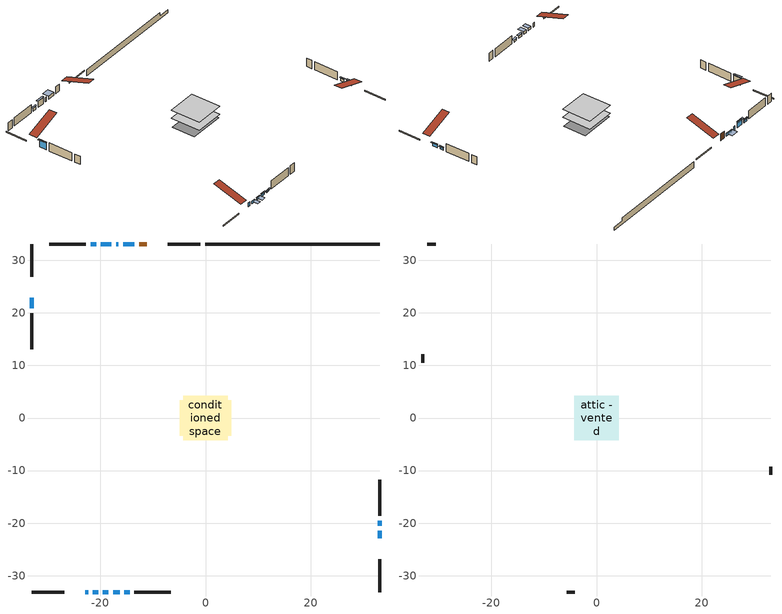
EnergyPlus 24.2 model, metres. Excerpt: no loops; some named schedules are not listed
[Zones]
conditioned space
 floor adiabatic (AdiabaticFloorConstruction): -4.2,-4.2 -4.2,4.2 4.2,4.2 4.2,-4.2 z0.66
 floor foundation (Slab1 construction): -4.94,-3.35 -4.94,3.35 4.94,3.35 4.94,-3.35 z-1.2
 wall outside (RimJoist1 construction): -0.99,33.1 -7.21,33.1 / -33.1,-33.1 -26.88,-33.1 / -33.1,33.1 -33.1,26.88 / 33.1,-33.1 33.1,-26.88 z0.66:0.96
 wall outside (AdiabaticWallConstruction 1): -11.22,33.1 -12.62,33.1 z0.66:2.69
 wall outside (AdiabaticWallConstruction): -22.87,-33.1 -22.34,-33.1 / -16.56,33.1 -17.01,33.1 z0.66:1.88; -13.55,33.1 -15.64,33.1 z0.66:1.5; -21.41,-33.1 -20.44,-33.1 / 33.1,-20.52 33.1,-19.55 z0.66:1.45; -19.51,-33.1 -18.5,-33.1 / -20.82,33.1 -21.86,33.1 z0.66:1.48; 33.1,-22.87 33.1,-21.45 z0.66:1.63; -17.93,33.1 -19.89,33.1 z0.66:2.41; -17.57,-33.1 -16.35,-33.1 z0.66:1.42; -15.42,-33.1 -14.45,-33.1 z0.66:1.17; -33.1,22.87 -33.1,20.86 z0.66:2.82
 wall outside (Wall1 construction): -22.79,33.1 -29.68,33.1 / -13.53,-33.1 -6.63,-33.1 / -33.1,19.94 -33.1,13.04 / 33.1,-18.62 33.1,-11.73 z0.66:3.1
 wall foundation (FoundationWall1 construction): -0.06,33.1,-1.2 -0.06,33.1,0.66 29.79,33.1,0.66 29.79,33.1,-0.34 33.1,33.1,-0.34 33.1,33.1,-1.2
 window (WindowConstruction 7): -22.87,-33.1 -22.34,-33.1 z0.66:1.88
 window (WindowConstruction 9): -13.55,33.1 -15.64,33.1 z0.66:1.5
 window (WindowConstruction 10): -21.41,-33.1 -20.44,-33.1 z0.66:1.45
 window (WindowConstruction 11): -19.51,-33.1 -18.5,-33.1 z0.66:1.47
 window (WindowConstruction 8): -16.56,33.1 -17,33.1 z0.66:1.88
 window (WindowConstruction): 33.1,-22.87 33.1,-21.45 z0.66:1.63
 window (WindowConstruction 1): 33.1,-20.52 33.1,-19.55 z0.66:1.45
 window (WindowConstruction 2): -17.93,33.1 -19.89,33.1 z0.66:2.41
 window (WindowConstruction 3): -20.82,33.1 -21.86,33.1 z0.66:1.47
 window (WindowConstruction 4): -17.57,-33.1 -16.35,-33.1 z0.66:1.42
 window (WindowConstruction 5): -15.42,-33.1 -14.46,-33.1 z0.66:1.17
 window (WindowConstruction 6): -33.1,22.87 -33.1,20.87 z0.66:2.82
 door (Door): -11.22,33.1 -12.62,33.1 z0.66:2.69
 ceiling adiabatic (AdiabaticFloorConstruction): 4.2,-4.2 4.2,4.2 -4.2,4.2 -4.2,-4.2 z0.66
attic - vented
 floor to conditioned space (Floor1 construction Reversed): -4.2,-4.2 -4.2,4.2 4.2,4.2 4.2,-4.2 z3.1
 wall outside (Wall2 construction): -30.61,33.1 -32.17,33.1 / -5.7,-33.1 -4.14,-33.1 / -33.1,12.11 -33.1,10.55 / 33.1,-10.8 33.1,-9.24 z0.66:3.1
 roof outside (Roof1 construction): -10.29,33.1,3.1 -10.29,24.92,5.82 -8.14,24.92,5.82 -8.14,33.1,3.1; -23.8,-33.1,3.1 -23.8,-24.92,5.82 -25.96,-24.92,5.82 -25.96,-33.1,3.1; -33.1,23.8,3.1 -24.92,23.8,5.82 -24.92,25.96,5.82 -33.1,25.96,3.1; 33.1,-23.8,3.1 24.92,-23.8,5.82 24.92,-25.96,5.82 33.1,-25.96,3.1
shading: -15.67,33.1 -13.52,33.1 -13.52,34.87 -15.67,34.87 z1.53; -20.41,-33.1 -21.44,-33.1 -21.44,-34.87 -20.41,-34.87 z1.48; -18.47,-33.1 -19.54,-33.1 -19.54,-34.87 -18.47,-34.87 z1.5; 33.1,-21.25 33.1,-23.07 33.51,-23.07 33.51,-21.25 z1.83; 33.1,-19.35 33.1,-20.72 33.51,-20.72 33.51,-19.35 z1.65; -20.09,33.1 -17.73,33.1 -17.73,33.51 -20.09,33.51 z2.61; -22.06,33.1 -20.62,33.1 -20.62,33.51 -22.06,33.51 z1.67; -16.15,-33.1 -17.77,-33.1 -17.77,-33.51 -16.15,-33.51 z1.62; -14.25,-33.1 -15.62,-33.1 -15.62,-33.51 -14.25,-33.51 z1.37; -33.1,20.66 -33.1,23.07 -33.51,23.07 -33.51,20.66 z3.02
[Building]
Building 1: Terrain=Suburbs
[Site:Location]
Fredericton_NB: Latitude {deg}=45.87; Longitude {deg}=-66.54; Time Zone {hr}=-4; Elevation {m}=21; Keep Site Location Information=Yes
[Site:GroundTemperature:Shallow]
1.40444, -0.745387, -0.917552, 0.102649, 4.19819, 8.27465, 11.8087, 14.0475, 14.2377, 12.4168, 8.97287, 5.02146
[Site:WaterMainsTemperature]
Calculation Method=Schedule; Temperature Schedule=mains temperature schedule
[Material] Roughness=Rough; Thermal Absorptance=0.9
Name | Thickness {m} | Conductivity {W/m-K} | Density {kg/m3} | Specific Heat {J/kg-K} | Solar Absorptance | Visible Absorptance
asphalt or fiberglass shingles | 0.00635 | 0.162714 | 1121.4 | 1465.45 | 0.4 | 0.4
ceiling loosefill ins | 0.254 | 0.0480833 | 16.02 | 1046.75 | 0.7 | 0.7
ceiling stud and cavity | 0.1397 | 0.431174 | 65.682 | 1177.47 | 0.7 | 0.7
concrete 4.0 in. | 0.1016 | 1.803125 | 2242.8 | 837.4 | 0.7 | 0.7
concrete 8.0 in. | 0.2032 | 1.803125 | 2242.8 | 837.4 | 0.7 | 0.7
door material | 0.04445 | 0.053851 | 512.64 | 1214.23 | 0.7 | 0.7
exterior vertical ins | 0.0451399 | 0.029427 | 32.04 | 1214.23 | 0.7 | 0.7
floor covering | 0.0127 | 0.0433444 | 54.468 | 1339.84 | 0.6 | 0.6
floor rigid ins; wall rigid ins 1 | 0.512978 | 0.029427 | 32.04 | 1214.23 | 0.7 | 0.7
floor stud and cavity | 0.1397 | 1.75129 | 37.0049 | 1207.88 | 0.7 | 0.7
furniture material conditioned space 1 | 0.1524 | 0.115458 | 640.8 | 1214.23 | 0.6 | 0.6
gypsum board | 0.0127 | 0.160291 | 801 | 837.4 | 0.6 | 0.6
gypsum board 1 | 0.0127 | 0.160291 | 801 | 837.4 | 0.7 | 0.7
osb sheathing 0.5 in. | 0.0127 | 0.115458 | 512.64 | 1214.23 | 0.7 | 0.7
osb sheathing 0.75 in. | 0.01905 | 0.115458 | 512.64 | 1214.23 | 0.7 | 0.7
osb sheathing 2.0 in. | 0.0508 | 0.115458 | 512.64 | 1214.23 | 0.7 | 0.7
rim joist rigid ins; wall rigid ins | 0.051816 | 0.029427 | 32.04 | 1214.23 | 0.7 | 0.7
rim joist stud and cavity | 0.0508 | 0.028548 | 125.044 | 1163.47 | 0.6 | 0.6
slab rigid ins | 0.0378081 | 0.029427 | 32.04 | 1214.23 | 0.7 | 0.7
wall stud and cavity | 0.1397 | 0.135854 | 139.0536 | 1170.24 | 0.7 | 0.7
wall stud and cavity 1 | 0.0889 | 6.1454 | 50.32683 | 1063.81 | 0.6 | 0.6
wall stud and cavity 2 | 0.0889 | 0.380278 | 52.3479 | 1209.89 | 0.7 | 0.7
wall stud and cavity 3 | 0.0889 | 0.391764 | 83.0341 | 1211.67 | 0.7 | 0.7
wood siding | 0.0254 | 0.102417 | 544.68 | 1172.36 | 0.4 | 0.4
wood siding 1 | 0.00254 | 0.102417 | 544.68 | 1172.36 | 0.4 | 0.4
wood siding 2; wood siding 3; wood siding 4 | 0.0254 | 0.102417 | 544.68 | 1172.36 | 0.7 | 0.7
[WindowMaterial:SimpleGlazingSystem]
Name | U-Factor {W/m2-K} | Solar Heat Gain Coefficient
WindowMaterial | 2.05203 | 0.52
WindowMaterial 1 | 2.77257 | 0.5
WindowMaterial 10 | 3.02467 | 0.5
WindowMaterial 11 | 3.01842 | 0.51
WindowMaterial 2 | 1.84762 | 0.65
WindowMaterial 3 | 3.01559 | 0.51
WindowMaterial 4 | 3.00537 | 0.52
WindowMaterial 5 | 3.04284 | 0.44
WindowMaterial 6 | 1.99355 | 0.4
WindowMaterial 7 | 2.76008 | 0.61
WindowMaterial 8 | 1.97254 | 0.56
WindowMaterial 9 | 3.01445 | 0.52
[Construction]
AdiabaticFloorConstruction: floor stud and cavity, floor rigid ins, osb sheathing 0.75 in., floor covering
AdiabaticWallConstruction: wood siding 3, wall rigid ins 1, wall stud and cavity 2, gypsum board
AdiabaticWallConstruction 1: wood siding 4, wall rigid ins 1, wall stud and cavity 2, gypsum board
Door: door material
Floor1 construction Reversed: gypsum board, ceiling stud and cavity, ceiling loosefill ins
FoundationWall1 construction: concrete 8.0 in., gypsum board 1
furniture construction conditioned space 1: furniture material conditioned space 1
PartitionWallConstruction: gypsum board, wall stud and cavity 3, gypsum board
RimJoist1 construction: wood siding 2, rim joist rigid ins, osb sheathing 2.0 in., rim joist stud and cavity
Roof1 construction: asphalt or fiberglass shingles
Slab1 construction: slab rigid ins, concrete 4.0 in.
Wall1 construction: wood siding, wall rigid ins, osb sheathing 0.5 in., wall stud and cavity, gypsum board
Wall2 construction: wood siding 1, wall stud and cavity 1
WindowConstruction: WindowMaterial
WindowConstruction 1: WindowMaterial 1
WindowConstruction 10: WindowMaterial 10
WindowConstruction 11: WindowMaterial 11
WindowConstruction 2: WindowMaterial 2
WindowConstruction 3: WindowMaterial 3
WindowConstruction 4: WindowMaterial 4
WindowConstruction 5: WindowMaterial 5
WindowConstruction 6: WindowMaterial 6
WindowConstruction 7: WindowMaterial 7
WindowConstruction 8: WindowMaterial 8
WindowConstruction 9: WindowMaterial 9
[Zone] Multiplier=1; Part of Total Floor Area=Yes
Name | Volume {m3}
attic - vented | 31.1918
conditioned space | 310.2
[Space]
Name | Zone | Volume {m3}
attic - vented 1 | attic - vented | 31.1918
conditioned space 1 | conditioned space | 310.2
[ZoneInfiltration:EffectiveLeakageArea]
infil attic - vented 1: Zone or Space=attic - vented 1; Schedule=Always On Discrete; Effective Air Leakage Area {cm2}=2819.6; Stack Coefficient=0.000359113; Wind Coefficient=1.28037e-05
[ZoneMixing]
whole house fan mix: Zone or Space=attic - vented; Schedule=Always On Continuous; Design Flow Rate Calculation Method=Flow/Zone; Design Flow Rate {m3/s}=0; Source Zone or Space=conditioned space
[SurfaceProperty:ExposedFoundationPerimeter]
Slab1: Exposed Perimeter Calculation Method=TotalExposedPerimeter; Total Exposed Perimeter {m}=33.162
[InternalMass] Zone or ZoneList=conditioned space; Space or SpaceList=conditioned space 1
Name | Construction | Surface Area {m2}
furniture mass conditioned space 1 | furniture construction conditioned space 1 | 54.6842
partition wall mass | PartitionWallConstruction | 136.71
[Lights]
interior lighting: Zone or ZoneList or Space or SpaceList=conditioned space 1; Schedule=interior lighting schedule; Design Level Calculation Method=LightingLevel; Lighting Level {W}=343.2; Return Air Fraction=0; Fraction Radiant=0.6; Fraction Visible=0.2; Fraction Replaceable=1
[People]
occupants: Zone or ZoneList or Space or SpaceList=conditioned space 1; Number of People Schedule=occupants schedule; Number of People Calculation Method=People; Number of People=3; Fraction Radiant=0.314171; Sensible Heat Fraction=0.56303; Activity Level Schedule=occupants activity schedule; Carbon Dioxide Generation Rate {m3/s-W}=0; Enable ASHRAE 55 Comfort Warnings=No; Mean Radiant Temperature Calculation Type=EnclosureAveraged
[ElectricEquipment] Zone or ZoneList or Space or SpaceList=conditioned space 1; Design Level Calculation Method=EquipmentLevel
Name | Schedule | Design Level {W} | Fraction Latent | Fraction Radiant | Fraction Lost
clothes dryer | clothes dryer schedule | 140.772 | 0.015 | 0.081 | 0.85
clothes washer | clothes washer schedule | 32.1985 | 0.03 | 0.162 | 0.7
cooking range | cooking range schedule | 215.147 | 0.08 | 0.432 | 0.2
dishwasher | dishwasher schedule | 66.8632 | 0.3 | 0.18 | 0.4
fridge | fridge schedule | 72.9452 | 0 | 0.6 | 0
mech vent bath fan 0 | mech vent bath fan 0 schedule | 50.2 | 0 | 0 | 1
mech vent house fan | mech vent house fan schedule | 0 | 0 | 0 | 1
mech vent house fan cfis | mech vent house fan cfis schedule | 0 | 0 | 0 | 0
mech vent range fan 0 | mech vent range fan 0 schedule | 57 | 0 | 0 | 1
misc plug loads | misc plug loads schedule | 494.7 | 0.045 | 0.513 | 0.1
whole house fan | Always On Discrete | 0 | 0 | 0 | 1
[OtherEquipment] Zone or ZoneList or Space or SpaceList=conditioned space 1; Design Level Calculation Method=EquipmentLevel
Name | Fuel Type | Schedule | Design Level {W} | Fraction Latent | Fraction Radiant | Fraction Lost
clothes dryer 1 | Electricity | clothes dryer schedule | 0 | 0.015 | 0.081 | 0.85
cooking range 1 | Electricity | cooking range schedule | 0 | 0.08 | 0.432 | 0.2
general water use latent | None | general water use schedule | 62.594 | 1 | 0 | 0
general water use sensible | None | general water use schedule | -61.6891 | 0 | 0.6 | 0
mech vent house fan latent load | None | Always On Discrete | 0 | 1 | 0 | 0
mech vent house fan sensible load | None | Always On Discrete | 0 | 0 | 0 | 0
water heater energy adjustment1 | Electricity | Always On Discrete | 0.01 | 0 | 0 | 1
[ZoneInfiltration:DesignFlowRate] Zone or ZoneList or Space or SpaceList=conditioned space 1; Schedule=Always On Discrete; Design Flow Rate Calculation Method=Flow/Zone; Design Flow Rate {m3/s}=0
infil flow; natural vent flow; whole house fan flow
[ZoneControl:Thermostat]
conditioned space Thermostat: Zone or ZoneList=conditioned space; Control Type Schedule=conditioned space Thermostat Schedule; Control 1=conditioned space temperature setpoint; Temperature Difference Between Cutout And Setpoint {deltaC}=0
[ZoneHVAC:Baseboard:Convective:Electric]
electric baseboard: Availability Schedule=Always On Discrete; Heating Design Capacity {W}=5758.55; Efficiency=1
[Zone equipment]
conditioned space: electric baseboard
[Foundation:Kiva]
Foundation Kiva 1: Initial Indoor Air Temperature {C}=18; Wall Height Above Grade {m}=0.660014; Wall Depth Below Slab {m}=0.2032; Custom Block Material Name 1=exterior vertical ins; Custom Block Depth 1 {m}=1.86001; Custom Block X Position 1 {m}=0.2159; Custom Block Z Position 1 {m}=0
[Foundation:Kiva:Settings]
Soil Conductivity {W/m-K}=0.849921; Soil Density {kg/m3}=1842.3; Soil Specific Heat {J/kg-K}=418.7; Ground Solar Absorptivity=0.9; Ground Thermal Absorptivity=0.9; Ground Surface Roughness {m}=0.03; Far-Field Width {m}=40; Deep-Ground Boundary Condition=ZeroFlux; Deep-Ground Depth {m}=40; Minimum Cell Dimension {m}=0.2; Maximum Cell Growth Coefficient=3; Simulation Timestep=Timestep
[Exterior:Lights]
exterior lighting: Schedule=exterior lighting schedule; Design Level {W}=75.6
[EnergyManagementSystem:GlobalVariable]
infil_program_Qfan
infil_program_Qinf
natural_vent_program_Qnv
natural_vent_program_Qwhf
[EnergyManagementSystem:Sensor]
Name | Output:Variable or Output:Meter Index Key | Output:Variable or Output:Meter
airflow_gain | infil flow | Infiltration Sensible Heat Gain Energy
airflow_gain_1 | natural vent flow | Infiltration Sensible Heat Gain Energy
airflow_gain_2 | whole house fan flow | Infiltration Sensible Heat Gain Energy
airflow_loss | infil flow | Infiltration Sensible Heat Loss Energy
airflow_loss_1 | natural vent flow | Infiltration Sensible Heat Loss Energy
airflow_loss_2 | whole house fan flow | Infiltration Sensible Heat Loss Energy
clg_load_cond |  | Cooling:EnergyTransfer:Zone:CONDITIONED SPACE
clg_sp_s; clg_sp_s_1 | cooling setpoint | Schedule Value
clothes_dryer_exhaust_0_sch_s | clothes dryer exhaust 0 schedule | Schedule Value
conditioned_space_clg_unmet_s | conditioned space | Zone Cooling Setpoint Not Met Time
conditioned_space_htg_unmet_s | conditioned space | Zone Heating Setpoint Not Met Time
cool_season | cooling season schedule | Schedule Value
fridge_tin_s | conditioned space | Zone Mean Air Temperature
htg_load_cond |  | Heating:EnergyTransfer:Zone:CONDITIONED SPACE
htg_sp_s; htg_sp_s_1 | heating setpoint | Schedule Value
ig_ee_conv | clothes dryer | Electric Equipment Convective Heating Energy
ig_ee_conv_2 | cooking range | Electric Equipment Convective Heating Energy
ig_ee_conv_4 | fridge | Electric Equipment Convective Heating Energy
ig_ee_conv_5 | misc plug loads | Electric Equipment Convective Heating Energy
ig_ee_conv_6 | whole house fan | Electric Equipment Convective Heating Energy
ig_ee_rad | clothes dryer | Electric Equipment Radiant Heating Energy
ig_ee_rad_2 | cooking range | Electric Equipment Radiant Heating Energy
ig_ee_rad_4 | fridge | Electric Equipment Radiant Heating Energy
ig_ee_rad_5 | misc plug loads | Electric Equipment Radiant Heating Energy
ig_ee_rad_6 | whole house fan | Electric Equipment Radiant Heating Energy
ig_lgt_conv | interior lighting | Lights Convective Heating Energy
ig_lgt_rad | interior lighting | Lights Radiant Heating Energy
ig_lgt_vis | interior lighting | Lights Visible Radiation Heating Energy
ig_oe_conv | clothes dryer 1 | Other Equipment Convective Heating Energy
ig_oe_conv_1 | cooking range 1 | Other Equipment Convective Heating Energy
ig_oe_conv_2 | general water use latent | Other Equipment Convective Heating Energy
ig_oe_conv_3 | general water use sensible | Other Equipment Convective Heating Energy
ig_oe_conv_4 | water heater energy adjustment1 | Other Equipment Convective Heating Energy
ig_oe_rad | clothes dryer 1 | Other Equipment Radiant Heating Energy
ig_oe_rad_1 | cooking range 1 | Other Equipment Radiant Heating Energy
ig_oe_rad_2 | general water use latent | Other Equipment Radiant Heating Energy
ig_oe_rad_3 | general water use sensible | Other Equipment Radiant Heating Energy
ig_oe_rad_4 | water heater energy adjustment1 | Other Equipment Radiant Heating Energy
ig_ppl_conv | occupants | People Convective Heating Energy
ig_ppl_rad | occupants | People Radiant Heating Energy
im_conv | furniture mass conditioned space 1 | Surface Inside Face Convection Heat Gain Energy
im_conv_1 | partition wall mass | Surface Inside Face Convection Heat Gain Energy
im_ig | furniture mass conditioned space 1 | Surface Inside Face Internal Gains Radiation Heat Gain Energy
im_ig_1 | partition wall mass | Surface Inside Face Internal Gains Radiation Heat Gain Energy
im_lgt | furniture mass conditioned space 1 | Surface Inside Face Lights Radiation Heat Gain Energy
im_lgt_1 | partition wall mass | Surface Inside Face Lights Radiation Heat Gain Energy
im_sol | furniture mass conditioned space 1 | Surface Inside Face Solar Radiation Heat Gain Energy
im_sol_1 | partition wall mass | Surface Inside Face Solar Radiation Heat Gain Energy
im_surf | furniture mass conditioned space 1 | Surface Inside Face Net Surface Thermal Radiation Heat Gain Energy
im_surf_1 | partition wall mass | Surface Inside Face Net Surface Thermal Radiation Heat Gain Energy
mech_vent_bath_fan_0_sch_s | mech vent bath fan 0 schedule | Schedule Value
mech_vent_range_fan_0_sch_s | mech vent range fan 0 schedule | Schedule Value
mv_conv | mech vent bath fan 0 | Electric Equipment Convective Heating Energy
mv_conv_1 | mech vent house fan | Electric Equipment Convective Heating Energy
mv_conv_2 | mech vent house fan cfis | Electric Equipment Convective Heating Energy
mv_conv_3 | mech vent range fan 0 | Electric Equipment Convective Heating Energy
mv_conv_4 | mech vent house fan latent load | Other Equipment Convective Heating Energy
mv_conv_5 | mech vent house fan sensible load | Other Equipment Convective Heating Energy
mv_rad | mech vent bath fan 0 | Electric Equipment Radiant Heating Energy
mv_rad_1 | mech vent house fan | Electric Equipment Radiant Heating Energy
mv_rad_2 | mech vent house fan cfis | Electric Equipment Radiant Heating Energy
mv_rad_3 | mech vent range fan 0 | Electric Equipment Radiant Heating Energy
mv_rad_4 | mech vent house fan latent load | Other Equipment Radiant Heating Energy
mv_rad_5 | mech vent house fan sensible load | Other Equipment Radiant Heating Energy
natural_vent_s | natural vent schedule | Schedule Value
out_pb_s |  | Site Outdoor Air Barometric Pressure
out_wt_s |  | Site Outdoor Air Humidity Ratio
site_vw_s |  | Site Wind Speed
ss_back_out | Window1 | Surface Window Shortwave from Zone Back Out Window Heat Transfer Rate
ss_back_out_1 | Window10 | Surface Window Shortwave from Zone Back Out Window Heat Transfer Rate
ss_back_out_10 | Window8 | Surface Window Shortwave from Zone Back Out Window Heat Transfer Rate
ss_back_out_11 | Window9 | Surface Window Shortwave from Zone Back Out Window Heat Transfer Rate
ss_back_out_2 | Window12 | Surface Window Shortwave from Zone Back Out Window Heat Transfer Rate
ss_back_out_3 | Window13 | Surface Window Shortwave from Zone Back Out Window Heat Transfer Rate
ss_back_out_4 | Window2 | Surface Window Shortwave from Zone Back Out Window Heat Transfer Rate
ss_back_out_5 | Window3 | Surface Window Shortwave from Zone Back Out Window Heat Transfer Rate
ss_back_out_6 | Window4 | Surface Window Shortwave from Zone Back Out Window Heat Transfer Rate
ss_back_out_7 | Window5 | Surface Window Shortwave from Zone Back Out Window Heat Transfer Rate
ss_back_out_8 | Window6 | Surface Window Shortwave from Zone Back Out Window Heat Transfer Rate
ss_back_out_9 | Window7 | Surface Window Shortwave from Zone Back Out Window Heat Transfer Rate
ss_conv | Door1 | Surface Inside Face Convection Heat Gain Energy
ss_conv_1 | Window1 | Surface Inside Face Convection Heat Gain Energy
ss_conv_10 | Window7 | Surface Inside Face Convection Heat Gain Energy
ss_conv_11 | Window8 | Surface Inside Face Convection Heat Gain Energy
ss_conv_12 | Window9 | Surface Inside Face Convection Heat Gain Energy
ss_conv_2 | Window10 | Surface Inside Face Convection Heat Gain Energy
ss_conv_3 | Window12 | Surface Inside Face Convection Heat Gain Energy
ss_conv_4 | Window13 | Surface Inside Face Convection Heat Gain Energy
ss_conv_5 | Window2 | Surface Inside Face Convection Heat Gain Energy
ss_conv_6 | Window3 | Surface Inside Face Convection Heat Gain Energy
ss_conv_7 | Window4 | Surface Inside Face Convection Heat Gain Energy
ss_conv_8 | Window5 | Surface Inside Face Convection Heat Gain Energy
ss_conv_9 | Window6 | Surface Inside Face Convection Heat Gain Energy
ss_ig | Door1 | Surface Inside Face Internal Gains Radiation Heat Gain Energy
ss_ig_1 | Window1 | Surface Inside Face Internal Gains Radiation Heat Gain Energy
ss_ig_10 | Window7 | Surface Inside Face Internal Gains Radiation Heat Gain Energy
ss_ig_11 | Window8 | Surface Inside Face Internal Gains Radiation Heat Gain Energy
ss_ig_12 | Window9 | Surface Inside Face Internal Gains Radiation Heat Gain Energy
ss_ig_2 | Window10 | Surface Inside Face Internal Gains Radiation Heat Gain Energy
ss_ig_3 | Window12 | Surface Inside Face Internal Gains Radiation Heat Gain Energy
ss_ig_4 | Window13 | Surface Inside Face Internal Gains Radiation Heat Gain Energy
ss_ig_5 | Window2 | Surface Inside Face Internal Gains Radiation Heat Gain Energy
ss_ig_6 | Window3 | Surface Inside Face Internal Gains Radiation Heat Gain Energy
ss_ig_7 | Window4 | Surface Inside Face Internal Gains Radiation Heat Gain Energy
ss_ig_8 | Window5 | Surface Inside Face Internal Gains Radiation Heat Gain Energy
ss_ig_9 | Window6 | Surface Inside Face Internal Gains Radiation Heat Gain Energy
ss_lgt | Door1 | Surface Inside Face Lights Radiation Heat Gain Energy
ss_sol | Door1 | Surface Inside Face Solar Radiation Heat Gain Energy
ss_surf | Door1 | Surface Inside Face Net Surface Thermal Radiation Heat Gain Energy
ss_surf_1 | Window1 | Surface Inside Face Net Surface Thermal Radiation Heat Gain Energy
ss_surf_10 | Window7 | Surface Inside Face Net Surface Thermal Radiation Heat Gain Energy
ss_surf_11 | Window8 | Surface Inside Face Net Surface Thermal Radiation Heat Gain Energy
ss_surf_12 | Window9 | Surface Inside Face Net Surface Thermal Radiation Heat Gain Energy
ss_surf_2 | Window10 | Surface Inside Face Net Surface Thermal Radiation Heat Gain Energy
ss_surf_3 | Window12 | Surface Inside Face Net Surface Thermal Radiation Heat Gain Energy
ss_surf_4 | Window13 | Surface Inside Face Net Surface Thermal Radiation Heat Gain Energy
ss_surf_5 | Window2 | Surface Inside Face Net Surface Thermal Radiation Heat Gain Energy
ss_surf_6 | Window3 | Surface Inside Face Net Surface Thermal Radiation Heat Gain Energy
ss_surf_7 | Window4 | Surface Inside Face Net Surface Thermal Radiation Heat Gain Energy
ss_surf_8 | Window5 | Surface Inside Face Net Surface Thermal Radiation Heat Gain Energy
ss_surf_9 | Window6 | Surface Inside Face Net Surface Thermal Radiation Heat Gain Energy
ss_trans_in | Window1 | Surface Window Transmitted Solar Radiation Rate
ss_trans_in_1 | Window10 | Surface Window Transmitted Solar Radiation Rate
ss_trans_in_10 | Window8 | Surface Window Transmitted Solar Radiation Rate
ss_trans_in_11 | Window9 | Surface Window Transmitted Solar Radiation Rate
ss_trans_in_2 | Window12 | Surface Window Transmitted Solar Radiation Rate
ss_trans_in_3 | Window13 | Surface Window Transmitted Solar Radiation Rate
ss_trans_in_4 | Window2 | Surface Window Transmitted Solar Radiation Rate
ss_trans_in_5 | Window3 | Surface Window Transmitted Solar Radiation Rate
ss_trans_in_6 | Window4 | Surface Window Transmitted Solar Radiation Rate
ss_trans_in_7 | Window5 | Surface Window Transmitted Solar Radiation Rate
ss_trans_in_8 | Window6 | Surface Window Transmitted Solar Radiation Rate
ss_trans_in_9 | Window7 | Surface Window Transmitted Solar Radiation Rate
ss_trans_out | Window1 | Surface Inside Face Initial Transmitted Diffuse Transmitted Out Window Solar Radiation Rate
ss_trans_out_1 | Window10 | Surface Inside Face Initial Transmitted Diffuse Transmitted Out Window Solar Radiation Rate
ss_trans_out_10 | Window8 | Surface Inside Face Initial Transmitted Diffuse Transmitted Out Window Solar Radiation Rate
ss_trans_out_11 | Window9 | Surface Inside Face Initial Transmitted Diffuse Transmitted Out Window Solar Radiation Rate
ss_trans_out_2 | Window12 | Surface Inside Face Initial Transmitted Diffuse Transmitted Out Window Solar Radiation Rate
ss_trans_out_3 | Window13 | Surface Inside Face Initial Transmitted Diffuse Transmitted Out Window Solar Radiation Rate
ss_trans_out_4 | Window2 | Surface Inside Face Initial Transmitted Diffuse Transmitted Out Window Solar Radiation Rate
ss_trans_out_5 | Window3 | Surface Inside Face Initial Transmitted Diffuse Transmitted Out Window Solar Radiation Rate
ss_trans_out_6 | Window4 | Surface Inside Face Initial Transmitted Diffuse Transmitted Out Window Solar Radiation Rate
ss_trans_out_7 | Window5 | Surface Inside Face Initial Transmitted Diffuse Transmitted Out Window Solar Radiation Rate
ss_trans_out_8 | Window6 | Surface Inside Face Initial Transmitted Diffuse Transmitted Out Window Solar Radiation Rate
ss_trans_out_9 | Window7 | Surface Inside Face Initial Transmitted Diffuse Transmitted Out Window Solar Radiation Rate
s_conv | Floor1 | Surface Inside Face Convection Heat Gain Energy
s_conv_1 | FoundationWall1 | Surface Inside Face Convection Heat Gain Energy
s_conv_10 | Wall1:180 | Surface Inside Face Convection Heat Gain Energy
s_conv_11 | Wall1:270 | Surface Inside Face Convection Heat Gain Energy
s_conv_12 | Wall1:90 | Surface Inside Face Convection Heat Gain Energy
